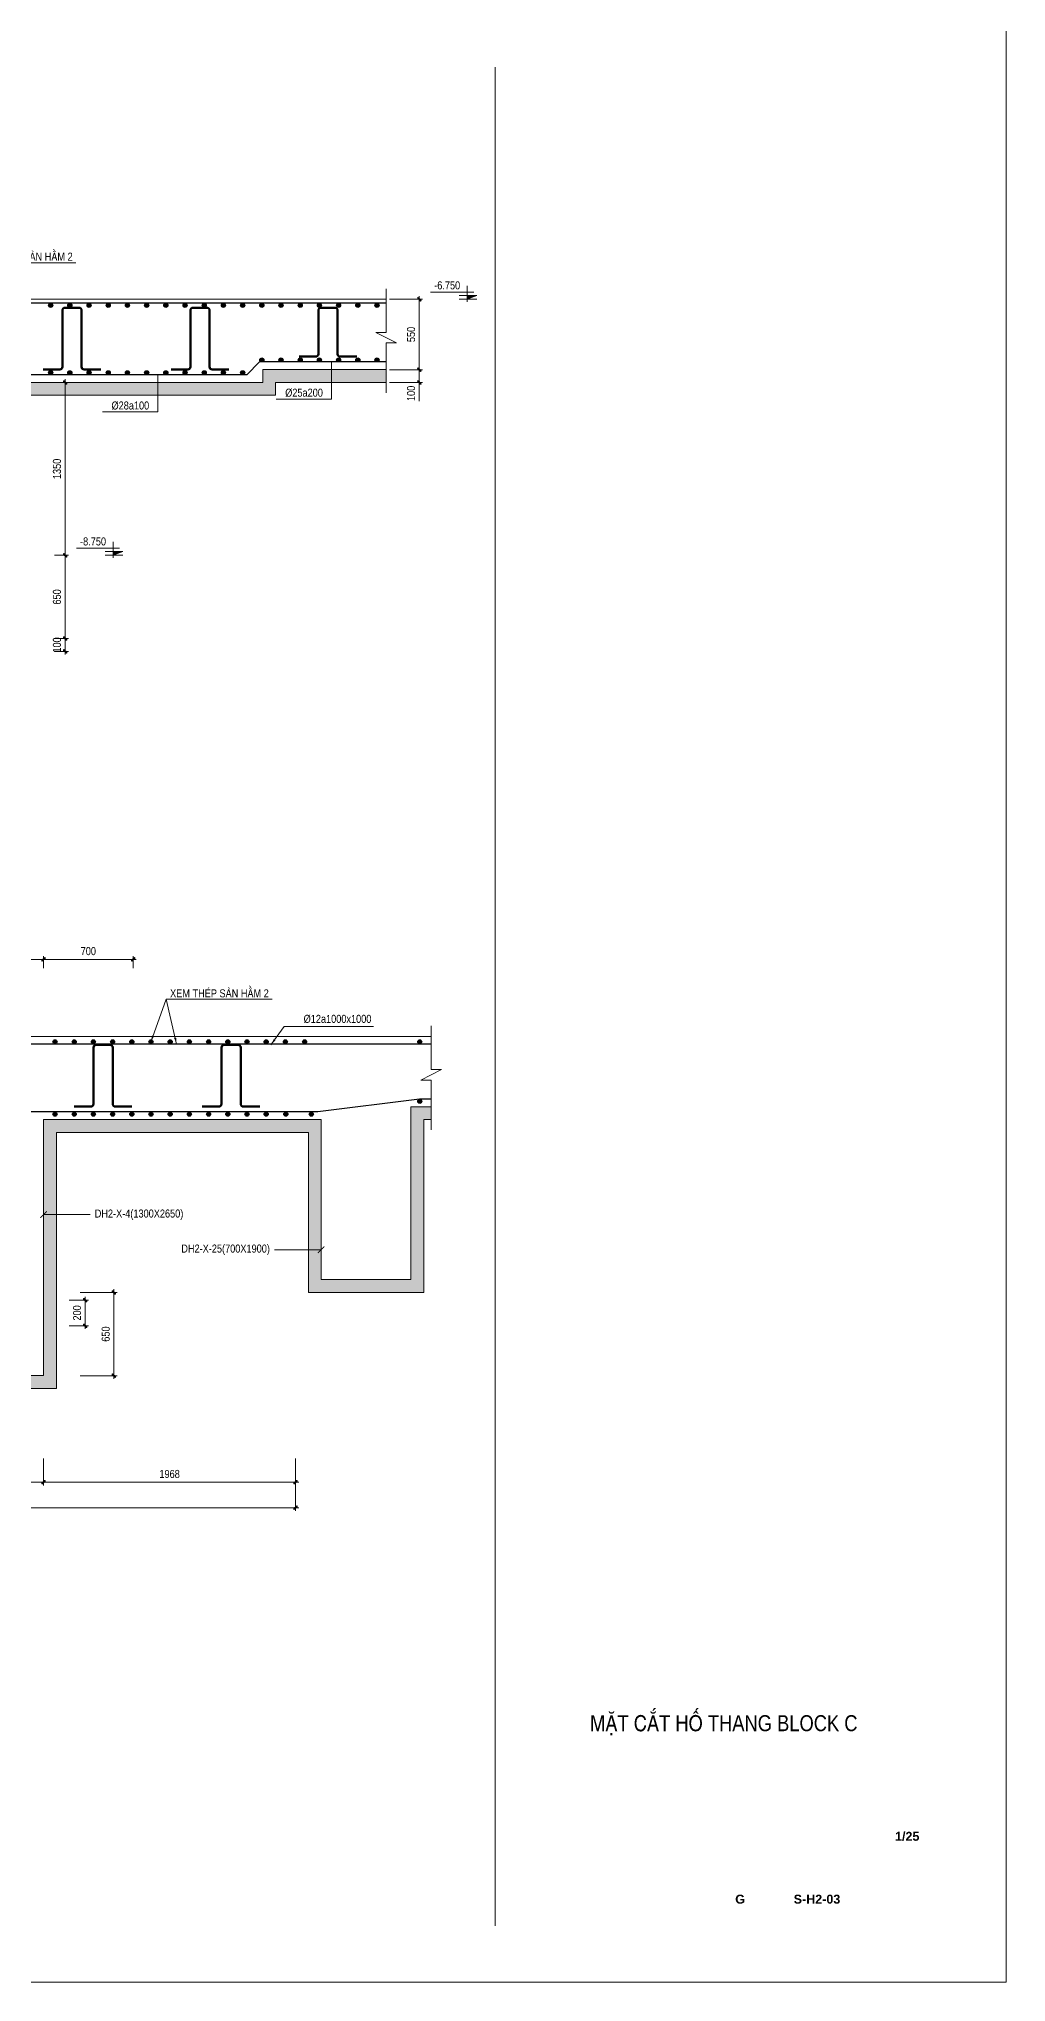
# Model space of a CAD drawing. Header units: millimetres. Extents: x 2356525 to 2927188, y -665534 to -417818.
# Drawn here: x 2590117 to 2597675, y -615468 to -600289 of the extents above; entities that cross this region are included whole.
import ezdxf
from ezdxf.enums import TextEntityAlignment as Align

# ---------------------------------------------------------------- set-up
doc = ezdxf.new("R2010")
doc.units = ezdxf.units.MM
doc.header["$LTSCALE"] = 200
doc.header["$MEASUREMENT"] = 0
doc.linetypes.add('CENTER', pattern=[2, 1.25, -0.25, 0.25, -0.25])
doc.layers.get('0').update_dxf_attribs({"lineweight": 9})
doc.layers.get('Defpoints').update_dxf_attribs({"color": 10, "lineweight": 0})
for name, color, linetype, lineweight in [('CHUNHO', 7, 'CENTER', 13), ('CHUTO', 51, 'Continuous', 15), ('CTHEP', 50, 'Continuous', 50), ('DBAO', 90, 'Continuous', 13), ('DGIONG', 130, 'Continuous', 13), ('HATCH', 154, 'Continuous', 9), ('KTH', 154, 'Continuous', 9), ('Start Thepsan lop duoi', 6, 'Continuous', 30), ('STICK', 1, 'Continuous', 9), ('TEXT', 7, 'Continuous', 15)]:
    doc.layers.add(name, color=color, linetype=linetype, lineweight=lineweight)
doc.styles.add('ArialB', font='arialbd.ttf')
doc.styles.add('Star-HelCon', font='')
doc.styles.add('TTP-HelCon', font='')
doc.styles.get('Star-HelCon').set_extended_font_data('VNI-Helve-Condense')
doc.styles.get('TTP-HelCon').set_extended_font_data('VNI-Helve-Condense')
doc.dimstyles.new('TTP-100', dxfattribs={"dimscale": 100, "dimtxt": 2.5, "dimasz": 1, "dimexe": 1, "dimexo": 0, "dimgap": 0.09, "dimtad": 0, "dimdec": 4, "dimrnd": 1, "dimdsep": 46, "dimtxsty": 'TTP-HelCon', "dimblk": 'Stick', "dimcen": 0.09, "dimdle": 1.5, "dimclrd": 256, "dimclre": 256, "dimclrt": 7, "dimadec": 0, "dimazin": 0, "dimtfac": 1, "dimtdec": 4, "dimtix": 1, "dimtmove": 0, "dimatfit": 3, "dimfxl": 1, "dimtvp": 1, "dimtolj": 1, "dimtzin": 0, "dimlwd": -1, "dimlwe": -1, "dimarcsym": 1})
doc.dimstyles.new('TTP-25', dxfattribs={"dimscale": 25, "dimtxt": 2.5, "dimasz": 1, "dimexe": 1, "dimexo": 1, "dimgap": 0.09, "dimtad": 0, "dimdec": 4, "dimrnd": 1, "dimzin": 9, "dimdsep": 46, "dimtxsty": 'TTP-HelCon', "dimblk": 'Stick', "dimcen": 0.09, "dimdle": 1.5, "dimclrd": 256, "dimclre": 256, "dimclrt": 7, "dimadec": 0, "dimazin": 0, "dimtfac": 1, "dimtdec": 4, "dimtmove": 0, "dimatfit": 3, "dimldrblk": 'ARCHTICK', "dimfxl": 1, "dimtvp": 1, "dimtolj": 1, "dimtzin": 0, "dimarcsym": 0})

# ---------------------------------------------------------------- blocks, each defined once
blk = doc.blocks.new('Stick')
at = {"layer": 'STICK'}
h = blk.add_hatch(color=256, dxfattribs=at)
edge = h.paths.add_edge_path()
edge.add_line((0.3, 0.5), (-0.5, -0.3))
edge.add_arc((-0.4, -0.4), 0.141, 135, 315)
edge.add_line((-0.3, -0.5), (0.5, 0.3))
edge.add_arc((0.4, 0.4), 0.141, 315, 495)
blk.add_line((1, 0), (-1, 0), dxfattribs=at)
blk.add_lwpolyline([(0.3, 0.5), (-0.5, -0.3, 1), (-0.3, -0.5), (0.5, 0.3, 1), (0.3, 0.5, 1)], format="xyb", dxfattribs=at)
blk = doc.blocks.new('CODE')
at = {"layer": 'DBAO'}
for p, q in [((-63, 0), (-138, 30)), ((-138, 30), (0, 30)), ((-138, 0), (0, 0)), ((-113, 55), (224, 55)), ((-63, -20), (-63, 105))]:
    blk.add_line(p, q, dxfattribs=at)
at = {"layer": 'HATCH', "color": 1}
blk.add_solid([(-63, 0), (-138, 30), (-63, 30)], dxfattribs=at)
blk = doc.blocks.new('*D547')
at = {"layer": 'Defpoints', "color": 0, "transparency": 16777216}
for p in [(12558, 509, 0), (12558, -41, 0), (12817, -41, 0)]:
    blk.add_point(p, dxfattribs=at)
at = {"layer": 'KTH', "lineweight": -2, "transparency": 16777216}
for p, q in [((12583, 509, 0), (12842, 509, 0)), ((12817, 484, 0), (12817, -16, 0)), ((12583, -41, 0), (12842, -41, 0))]:
    blk.add_line(p, q, dxfattribs=at)
at = {"layer": 'KTH', "lineweight": -2, "transparency": 16777216, "xscale": 25, "yscale": 25, "zscale": 25}
for p, rotation in [((12817, 509, 0), 90), ((12817, -41, 0), 270)]:
    blk.add_blockref('Stick', p, dxfattribs=dict(at, rotation=rotation))
at = {"layer": 'KTH', "color": 7, "transparency": 16777216, "insert": (12753, 234, 0), "char_height": 62.5, "attachment_point": 5, "rotation": 90, "style": 'TTP-HelCon'}
blk.add_mtext('\\A1;550', dxfattribs=at)
blk = doc.blocks.new('_ArchTick')
at = {"color": 0, "linetype": 'ByBlock', "const_width": 0.15}
blk.add_lwpolyline([(-0.5, -0.5), (0.5, 0.5)], dxfattribs=at)
blk = doc.blocks.new('*D548')
at = {"layer": 'Defpoints', "color": 0, "transparency": 16777216}
for p in [(9942, -141, 0), (9942, -1491, 0), (10050, -1491, 0)]:
    blk.add_point(p, dxfattribs=at)
at = {"layer": 'KTH', "lineweight": -2, "transparency": 16777216}
for p, q in [((9967, -141, 0), (10075, -141, 0)), ((10050, -166, 0), (10050, -1466, 0)), ((9967, -1491, 0), (10075, -1491, 0))]:
    blk.add_line(p, q, dxfattribs=at)
at = {"layer": 'KTH', "lineweight": -2, "transparency": 16777216, "xscale": 25, "yscale": 25, "zscale": 25}
for p, rotation in [((10050, -141, 0), 90), ((10050, -1491, 0), 270)]:
    blk.add_blockref('Stick', p, dxfattribs=dict(at, rotation=rotation))
at = {"layer": 'KTH', "color": 7, "transparency": 16777216, "insert": (9986, -816, 0), "char_height": 62.5, "attachment_point": 5, "rotation": 90, "style": 'TTP-HelCon'}
blk.add_mtext('\\A1;1350', dxfattribs=at)
blk = doc.blocks.new('*D549')
at = {"layer": 'Defpoints', "color": 0, "transparency": 16777216}
for p in [(9942, -1491, 0), (9942, -2141, 0), (10050, -2141, 0)]:
    blk.add_point(p, dxfattribs=at)
at = {"layer": 'KTH', "lineweight": -2, "transparency": 16777216}
for p, q in [((9967, -1491, 0), (10075, -1491, 0)), ((10050, -1516, 0), (10050, -2116, 0)), ((9967, -2141, 0), (10075, -2141, 0))]:
    blk.add_line(p, q, dxfattribs=at)
at = {"layer": 'KTH', "lineweight": -2, "transparency": 16777216, "xscale": 25, "yscale": 25, "zscale": 25}
for p, rotation in [((10050, -1491, 0), 90), ((10050, -2141, 0), 270)]:
    blk.add_blockref('Stick', p, dxfattribs=dict(at, rotation=rotation))
at = {"layer": 'KTH', "color": 7, "transparency": 16777216, "insert": (9986, -1816, 0), "char_height": 62.5, "attachment_point": 5, "rotation": 90, "style": 'TTP-HelCon'}
blk.add_mtext('\\A1;650', dxfattribs=at)
blk = doc.blocks.new('*D550')
at = {"layer": 'Defpoints', "color": 0, "transparency": 16777216}
for p in [(9942, -2141, 0), (9942, -2241, 0), (10050, -2241, 0)]:
    blk.add_point(p, dxfattribs=at)
at = {"layer": 'KTH', "lineweight": -2, "transparency": 16777216}
for p, q in [((9967, -2141, 0), (10075, -2141, 0)), ((9967, -2241, 0), (10075, -2241, 0)), ((10050, -2166, 0), (10050, -2216, 0))]:
    blk.add_line(p, q, dxfattribs=at)
at = {"layer": 'KTH', "lineweight": -2, "transparency": 16777216, "xscale": 25, "yscale": 25, "zscale": 25}
for p, rotation in [((10050, -2141, 0), 90), ((10050, -2241, 0), 270)]:
    blk.add_blockref('Stick', p, dxfattribs=dict(at, rotation=rotation))
at = {"layer": 'KTH', "color": 7, "transparency": 16777216, "insert": (9986, -2191, 0), "char_height": 62.5, "attachment_point": 5, "rotation": 90, "style": 'TTP-HelCon'}
blk.add_mtext('\\A1;100', dxfattribs=at)
blk = doc.blocks.new('*D566')
at = {"layer": 'Defpoints', "color": 0, "transparency": 16777216}
for p in [(12558, -41, 0), (12558, -141, 0), (12817, -141, 0)]:
    blk.add_point(p, dxfattribs=at)
at = {"layer": 'KTH', "lineweight": -2, "transparency": 16777216}
for p, q in [((12583, -41, 0), (12842, -41, 0)), ((12583, -141, 0), (12842, -141, 0)), ((12817, -66, 0), (12817, -116, 0)), ((12817, -141, 0), (12817, -286, 0))]:
    blk.add_line(p, q, dxfattribs=at)
at = {"layer": 'KTH', "lineweight": -2, "transparency": 16777216, "xscale": 25, "yscale": 25, "zscale": 25}
for p, rotation in [((12817, -41, 0), 90), ((12817, -141, 0), 270)]:
    blk.add_blockref('Stick', p, dxfattribs=dict(at, rotation=rotation))
at = {"layer": 'KTH', "color": 7, "transparency": 16777216, "insert": (12753, -226, 0), "char_height": 62.5, "attachment_point": 5, "rotation": 90, "style": 'TTP-HelCon'}
blk.add_mtext('\\A1;100', dxfattribs=at)
blk = doc.blocks.new('*D568')
at = {"layer": 'Defpoints', "color": 0, "transparency": 16777216}
for p in [(8795, 657), (8795, 564), (7495, 56)]:
    blk.add_point(p, dxfattribs=at)
at = {"layer": 'KTH', "lineweight": -2, "transparency": 16777216}
for p, q in [((7495, 81), (7495, 682)), ((7520, 657), (8770, 657)), ((8795, 589), (8795, 682))]:
    blk.add_line(p, q, dxfattribs=at)
at = {"layer": 'KTH', "lineweight": -2, "transparency": 16777216, "xscale": 25, "yscale": 25, "zscale": 25, "rotation": 180}
blk.add_blockref('Stick', (7495, 657), dxfattribs=at)
at = {"layer": 'KTH', "lineweight": -2, "transparency": 16777216, "xscale": 25, "yscale": 25, "zscale": 25}
blk.add_blockref('Stick', (8795, 657), dxfattribs=at)
at = {"layer": 'KTH', "color": 7, "transparency": 16777216, "insert": (8145, 721), "char_height": 62.5, "attachment_point": 5, "style": 'TTP-HelCon'}
blk.add_mtext('\\A1;1300', dxfattribs=at)
blk = doc.blocks.new('*D569')
at = {"layer": 'Defpoints', "color": 0, "transparency": 16777216}
for p in [(395, -3218), (10764, -3218), (10764, -3626)]:
    blk.add_point(p, dxfattribs=at)
at = {"layer": 'KTH', "lineweight": -2, "transparency": 16777216}
for p, q in [((395, -3243), (395, -3651)), ((10764, -3243), (10764, -3651)), ((420, -3626), (10739, -3626))]:
    blk.add_line(p, q, dxfattribs=at)
at = {"layer": 'KTH', "lineweight": -2, "transparency": 16777216, "xscale": 25, "yscale": 25, "zscale": 25, "rotation": 180}
blk.add_blockref('Stick', (395, -3626), dxfattribs=at)
at = {"layer": 'KTH', "lineweight": -2, "transparency": 16777216, "xscale": 25, "yscale": 25, "zscale": 25}
blk.add_blockref('Stick', (10764, -3626), dxfattribs=at)
at = {"layer": 'KTH', "color": 7, "transparency": 16777216, "insert": (5579, -3562), "char_height": 62.5, "attachment_point": 5, "style": 'TTP-HelCon'}
blk.add_mtext('\\A1;10369', dxfattribs=at)
blk = doc.blocks.new('*D581')
at = {"layer": 'Defpoints', "color": 0, "transparency": 16777216}
for p in [(8971, -2005), (9121, -2005), (8971, -2205)]:
    blk.add_point(p, dxfattribs=at)
at = {"layer": 'KTH', "lineweight": -2, "transparency": 16777216}
for p, q in [((8996, -2005), (9146, -2005)), ((9121, -2180), (9121, -2030)), ((8996, -2205), (9146, -2205))]:
    blk.add_line(p, q, dxfattribs=at)
at = {"layer": 'KTH', "lineweight": -2, "transparency": 16777216, "xscale": 25, "yscale": 25, "zscale": 25}
for p, rotation in [((9121, -2005), 90), ((9121, -2205), 270)]:
    blk.add_blockref('Stick', p, dxfattribs=dict(at, rotation=rotation))
at = {"layer": 'KTH', "color": 7, "transparency": 16777216, "insert": (9057, -2105), "char_height": 62.5, "attachment_point": 5, "rotation": 90, "style": 'TTP-HelCon'}
blk.add_mtext('\\A1;200', dxfattribs=at)
blk = doc.blocks.new('*D582')
at = {"layer": 'Defpoints', "color": 0, "transparency": 16777216}
for p in [(9495, 657), (8795, 564), (9495, 564)]:
    blk.add_point(p, dxfattribs=at)
at = {"layer": 'KTH', "lineweight": -2, "transparency": 16777216}
for p, q in [((8795, 589), (8795, 682)), ((8820, 657), (9470, 657)), ((9495, 589), (9495, 682))]:
    blk.add_line(p, q, dxfattribs=at)
at = {"layer": 'KTH', "lineweight": -2, "transparency": 16777216, "xscale": 25, "yscale": 25, "zscale": 25, "rotation": 180}
blk.add_blockref('Stick', (8795, 657), dxfattribs=at)
at = {"layer": 'KTH', "lineweight": -2, "transparency": 16777216, "xscale": 25, "yscale": 25, "zscale": 25}
blk.add_blockref('Stick', (9495, 657), dxfattribs=at)
at = {"layer": 'KTH', "color": 7, "transparency": 16777216, "insert": (9145, 721), "char_height": 62.5, "attachment_point": 5, "style": 'TTP-HelCon'}
blk.add_mtext('\\A1;700', dxfattribs=at)
blk = doc.blocks.new('*D587')
at = {"layer": 'Defpoints', "color": 0, "transparency": 16777216}
for p in [(7495, -3218), (8795, -3218), (8795, -3427)]:
    blk.add_point(p, dxfattribs=at)
at = {"layer": 'KTH', "lineweight": -2, "transparency": 16777216}
for p, q in [((7495, -3243), (7495, -3452)), ((8795, -3243), (8795, -3452)), ((7520, -3427), (8770, -3427))]:
    blk.add_line(p, q, dxfattribs=at)
at = {"layer": 'KTH', "lineweight": -2, "transparency": 16777216, "xscale": 25, "yscale": 25, "zscale": 25, "rotation": 180}
blk.add_blockref('Stick', (7495, -3427), dxfattribs=at)
at = {"layer": 'KTH', "lineweight": -2, "transparency": 16777216, "xscale": 25, "yscale": 25, "zscale": 25}
blk.add_blockref('Stick', (8795, -3427), dxfattribs=at)
at = {"layer": 'KTH', "color": 7, "transparency": 16777216, "insert": (8145, -3363), "char_height": 62.5, "attachment_point": 5, "style": 'TTP-HelCon'}
blk.add_mtext('\\A1;1300', dxfattribs=at)
blk = doc.blocks.new('*D588')
at = {"layer": 'Defpoints', "color": 0, "transparency": 16777216}
for p in [(9056, -1945), (9056, -2595), (9345, -2595)]:
    blk.add_point(p, dxfattribs=at)
at = {"layer": 'KTH', "lineweight": -2, "transparency": 16777216}
for p, q in [((9081, -1945), (9370, -1945)), ((9345, -1970), (9345, -2570)), ((9081, -2595), (9370, -2595))]:
    blk.add_line(p, q, dxfattribs=at)
at = {"layer": 'KTH', "lineweight": -2, "transparency": 16777216, "xscale": 25, "yscale": 25, "zscale": 25}
for p, rotation in [((9345, -1945), 90), ((9345, -2595), 270)]:
    blk.add_blockref('Stick', p, dxfattribs=dict(at, rotation=rotation))
at = {"layer": 'KTH', "color": 7, "transparency": 16777216, "insert": (9281, -2270), "char_height": 62.5, "attachment_point": 5, "rotation": 90, "style": 'TTP-HelCon'}
blk.add_mtext('\\A1;650', dxfattribs=at)
blk = doc.blocks.new('*D596')
at = {"layer": 'Defpoints', "color": 0, "transparency": 16777216}
for p in [(8795, -3218), (10764, -3218), (8795, -3427)]:
    blk.add_point(p, dxfattribs=at)
at = {"layer": 'KTH', "lineweight": -2, "transparency": 16777216}
for p, q in [((8795, -3243), (8795, -3452)), ((10764, -3243), (10764, -3452)), ((10739, -3427), (8820, -3427))]:
    blk.add_line(p, q, dxfattribs=at)
at = {"layer": 'KTH', "lineweight": -2, "transparency": 16777216, "xscale": 25, "yscale": 25, "zscale": 25, "rotation": 180}
blk.add_blockref('Stick', (8795, -3427), dxfattribs=at)
at = {"layer": 'KTH', "lineweight": -2, "transparency": 16777216, "xscale": 25, "yscale": 25, "zscale": 25}
blk.add_blockref('Stick', (10764, -3427), dxfattribs=at)
at = {"layer": 'KTH', "color": 7, "transparency": 16777216, "insert": (9780, -3363), "char_height": 62.5, "attachment_point": 5, "style": 'TTP-HelCon'}
blk.add_mtext('\\A1;1968', dxfattribs=at)
blk = doc.blocks.new('zsfdxgfh')
at = {"layer": 'HATCH'}
h = blk.add_hatch(dxfattribs=at)
h.set_pattern_fill('AR-CONC', color=256, scale=25, style=0)
h.set_pattern_definition([(50, (-2580273.02, 602831.82), (179.315046, -15.688034), [18.75, -206.25]), (355, (-2580273.02, 602831.82), (-34.687833, 188.048033), [15, -165]), (100.4514, (-2580258.07, 602830.51), (144.627345, 172.359886), [15.935047, -175.285528]), (46.1842, (-2580273.02, 602881.82), (266.810262, -41.379754), [28.125, -309.375]), (96.6356, (-2580250.78, 602878.37), (233.665676, 243.529468), [23.902572, -262.92825]), (351.1842, (-2580273.02, 602881.82), (233.665486, 243.52965), [22.5, -247.5]), (21, (-2580248.02, 602869.32), (149.226763, -100.654723), [18.75, -206.25]), (326, (-2580248.02, 602869.32), (60.828833, 181.287511), [15, -165]), (71.4514, (-2580235.58, 602860.93), (210.055657, 80.632624), [15.935047, -175.285528]), (37.5, (-2580273.02, 602831.82), (3.0399638, 83.2234635), [0, -163, 0, -167.5, 0, -165.625]), (7.5, (-2580273.02, 602831.82), (65.7673844, 98.602928), [0, -95.5, 0, -159.25, 0, -63.125]), (327.5, (-2580328.77, 602831.82), (133.455609, -5.638718), [0, -62.5, 0, -195, 0, -258.75]), (317.5, (-2580353.77, 602831.82), (145.7965423, 25.0262456), [0, -81.25, 0, -129.5, 0, -183.75])])
h.paths.add_polyline_path([(8694.09261, -240.55387), (11694.41344, -240.55386), (11694.41344, -140.55386), (12557.79225, -140.55385), (12557.79222, -40.5536), (11594.41344, -40.55356), (11594.41344, -140.55386), (9422.19353, -140.55387), (8594.08645, -140.55387), (8594.08645, -2140.60882), (193.81302, -2140.60882), (193.81301, -140.55473), (-1806.06956, -140.55439), (-1806.06954, -1390.52809), (-2506.18698, -1390.52809), (-2506.18678, -40.55426), (-3560.95211, -40.55406), (-3560.95187, -140.5552), (-3341.68698, -140.55468), (-2605.82998, -140.55469), (-2606.22456, -1490.52809), (-1706.06954, -1490.52809), (-1706.06954, -240.55471), (93.81302, -240.55473), (93.69255, -2240.11534), (8694.21587, -2240.60882)])
at = {"layer": 'Start Thepsan lop duoi'}
h = blk.add_hatch(color=256, dxfattribs=at)
h.dxf.hatch_style = 1
h.paths.add_polyline_path([(9920.77898, 461.32923, -1), (9952.61378, 461.32923, -1)])
h = blk.add_hatch(color=256, dxfattribs=at)
h.dxf.hatch_style = 1
h.paths.add_polyline_path([(10070.77898, 461.32923, -1), (10102.61378, 461.32923, -1)])
h = blk.add_hatch(color=256, dxfattribs=at)
h.dxf.hatch_style = 1
h.paths.add_polyline_path([(10220.77898, 461.32923, -1), (10252.61378, 461.32923, -1)])
h = blk.add_hatch(color=256, dxfattribs=at)
h.dxf.hatch_style = 1
h.paths.add_polyline_path([(10370.77898, 461.32923, -1), (10402.61378, 461.32923, -1)])
h = blk.add_hatch(color=256, dxfattribs=at)
h.dxf.hatch_style = 1
h.paths.add_polyline_path([(10520.77898, 461.32923, -1), (10552.61378, 461.32923, -1)])
h = blk.add_hatch(color=256, dxfattribs=at)
h.dxf.hatch_style = 1
h.paths.add_polyline_path([(10670.77898, 461.32923, -1), (10702.61378, 461.32923, -1)])
h = blk.add_hatch(color=256, dxfattribs=at)
h.dxf.hatch_style = 1
h.paths.add_polyline_path([(10820.77898, 461.32923, -1), (10852.61378, 461.32923, -1)])
h = blk.add_hatch(color=256, dxfattribs=at)
h.dxf.hatch_style = 1
h.paths.add_polyline_path([(10970.77898, 461.32923, -1), (11002.61378, 461.32923, -1)])
h = blk.add_hatch(color=256, dxfattribs=at)
h.dxf.hatch_style = 1
h.paths.add_polyline_path([(11120.77898, 461.32923, -1), (11152.61378, 461.32923, -1)])
h = blk.add_hatch(color=256, dxfattribs=at)
h.dxf.hatch_style = 1
h.paths.add_polyline_path([(11270.77898, 461.32923, -1), (11302.61378, 461.32923, -1)])
h = blk.add_hatch(color=256, dxfattribs=at)
h.dxf.hatch_style = 1
h.paths.add_polyline_path([(11420.77898, 461.32923, -1), (11452.61378, 461.32923, -1)])
h = blk.add_hatch(color=256, dxfattribs=at)
h.dxf.hatch_style = 1
h.paths.add_polyline_path([(11570.77898, 461.32923, -1), (11602.61378, 461.32923, -1)])
h = blk.add_hatch(color=256, dxfattribs=at)
h.dxf.hatch_style = 1
h.paths.add_polyline_path([(11720.77898, 461.32923, -1), (11752.61378, 461.32923, -1)])
h = blk.add_hatch(color=256, dxfattribs=at)
h.dxf.hatch_style = 1
h.paths.add_polyline_path([(11870.77898, 461.32923, -1), (11902.61378, 461.32923, -1)])
h = blk.add_hatch(color=256, dxfattribs=at)
h.dxf.hatch_style = 1
h.paths.add_polyline_path([(12020.77898, 461.32923, -1), (12052.61378, 461.32923, -1)])
h = blk.add_hatch(color=256, dxfattribs=at)
h.dxf.hatch_style = 1
h.paths.add_polyline_path([(12170.77898, 461.32923, -1), (12202.61378, 461.32923, -1)])
h = blk.add_hatch(color=256, dxfattribs=at)
h.dxf.hatch_style = 1
h.paths.add_polyline_path([(12320.77898, 461.32923, -1), (12352.61378, 461.32923, -1)])
h = blk.add_hatch(color=256, dxfattribs=at)
h.dxf.hatch_style = 1
h.paths.add_polyline_path([(12470.77898, 461.32923, -1), (12502.61378, 461.32923, -1)])
h = blk.add_hatch(color=256, dxfattribs=at)
h.dxf.hatch_style = 1
h.paths.add_polyline_path([(11570.77898, 35.37023, -1), (11602.61378, 35.37023, -1)])
h = blk.add_hatch(color=256, dxfattribs=at)
h.dxf.hatch_style = 1
h.paths.add_polyline_path([(11720.77898, 35.37023, -1), (11752.61378, 35.37023, -1)])
h = blk.add_hatch(color=256, dxfattribs=at)
h.dxf.hatch_style = 1
h.paths.add_polyline_path([(11870.77898, 35.37023, -1), (11902.61378, 35.37023, -1)])
h = blk.add_hatch(color=256, dxfattribs=at)
h.dxf.hatch_style = 1
h.paths.add_polyline_path([(12020.77898, 35.37023, -1), (12052.61378, 35.37023, -1)])
h = blk.add_hatch(color=256, dxfattribs=at)
h.dxf.hatch_style = 1
h.paths.add_polyline_path([(12170.77898, 35.37023, -1), (12202.61378, 35.37023, -1)])
h = blk.add_hatch(color=256, dxfattribs=at)
h.dxf.hatch_style = 1
h.paths.add_polyline_path([(12320.77898, 35.37023, -1), (12352.61378, 35.37023, -1)])
h = blk.add_hatch(color=256, dxfattribs=at)
h.dxf.hatch_style = 1
h.paths.add_polyline_path([(12470.77898, 35.37023, -1), (12502.61378, 35.37023, -1)])
h = blk.add_hatch(color=256, dxfattribs=at)
h.dxf.hatch_style = 1
h.paths.add_polyline_path([(9920.77898, -64.62977, -1), (9952.61378, -64.62977, -1)])
h = blk.add_hatch(color=256, dxfattribs=at)
h.dxf.hatch_style = 1
h.paths.add_polyline_path([(10070.77898, -64.62977, -1), (10102.61378, -64.62977, -1)])
h = blk.add_hatch(color=256, dxfattribs=at)
h.dxf.hatch_style = 1
h.paths.add_polyline_path([(10220.77898, -64.62977, -1), (10252.61378, -64.62977, -1)])
h = blk.add_hatch(color=256, dxfattribs=at)
h.dxf.hatch_style = 1
h.paths.add_polyline_path([(10370.77898, -64.62977, -1), (10402.61378, -64.62977, -1)])
h = blk.add_hatch(color=256, dxfattribs=at)
h.dxf.hatch_style = 1
h.paths.add_polyline_path([(10520.77898, -64.62977, -1), (10552.61378, -64.62977, -1)])
h = blk.add_hatch(color=256, dxfattribs=at)
h.dxf.hatch_style = 1
h.paths.add_polyline_path([(10670.77898, -64.62977, -1), (10702.61378, -64.62977, -1)])
h = blk.add_hatch(color=256, dxfattribs=at)
h.dxf.hatch_style = 1
h.paths.add_polyline_path([(10820.77898, -64.62977, -1), (10852.61378, -64.62977, -1)])
h = blk.add_hatch(color=256, dxfattribs=at)
h.dxf.hatch_style = 1
h.paths.add_polyline_path([(10970.77898, -64.62977, -1), (11002.61378, -64.62977, -1)])
h = blk.add_hatch(color=256, dxfattribs=at)
h.dxf.hatch_style = 1
h.paths.add_polyline_path([(11120.77898, -64.62977, -1), (11152.61378, -64.62977, -1)])
h = blk.add_hatch(color=256, dxfattribs=at)
h.dxf.hatch_style = 1
h.paths.add_polyline_path([(11270.77898, -64.62977, -1), (11302.61378, -64.62977, -1)])
h = blk.add_hatch(color=256, dxfattribs=at)
h.dxf.hatch_style = 1
h.paths.add_polyline_path([(11420.77898, -64.62977, -1), (11452.61378, -64.62977, -1)])
at = {"layer": 'CTHEP', "elevation": 0}
for points in [[(10328.13552, -39.11097), (10198.30485, -39.11097, -0.4142135624), (10178.30485, -19.11097), (10178.30485, 422.59738, 0.4142135624), (10158.30485, 442.59738), (10048.30485, 442.59738, 0.4142135624), (10028.30485, 422.59738), (10028.30485, -19.11097, -0.4142135624), (10008.30485, -39.11097), (9878.48297, -39.11097)], [(11328.13552, -39.11097), (11198.30485, -39.11097, -0.4142135624), (11178.30485, -19.11097), (11178.30485, 422.59738, 0.4142135624), (11158.30485, 442.59738), (11048.30485, 442.59738, 0.4142135624), (11028.30485, 422.59738), (11028.30485, -19.11097, -0.4142135624), (11008.30485, -39.11097), (10878.48297, -39.11097)], [(12328.13552, 60.88903), (12198.30485, 60.88903, -0.4142135624), (12178.30485, 80.88903), (12178.30485, 422.59738, 0.4142135624), (12158.30485, 442.59738), (12048.30485, 442.59738, 0.4142135624), (12028.30485, 422.59738), (12028.30485, 80.88903, -0.4142135624), (12008.30485, 60.88903), (11878.48297, 60.88903)]]:
    blk.add_lwpolyline(points, format="xyb", dxfattribs=at)
at = {"layer": 'DBAO'}
for p, q in [((12557.79206, 509.47786, 0), (8853.12271, 509.47758, 0)), ((11594.41344, -140.55386, 0), (9422.19353, -140.55387, 0)), ((11594.41344, -140.55386, 0), (11594.41344, -40.55356, 0)), ((11594.41344, -40.55356, 0), (12557.79222, -40.5536, 0)), ((12557.79225, -140.55385, 0), (11694.41344, -140.55386, 0)), ((11694.41344, -140.55386, 0), (11694.41344, -240.55386, 0)), ((11694.41344, -240.55386, 0), (8694.09261, -240.55387, 0))]:
    blk.add_line(p, q, dxfattribs=at)
at = {"layer": 'DGIONG', "elevation": 0}
for points in [[(12131.07616, 19.45209), (12131.07615, -271.30587), (11974.2879, -271.30587), (11698.51025, -271.30587)], [(10773.95162, -80.54789), (10773.95162, -371.30585), (10617.16337, -371.30585), (10341.38571, -371.30585)]]:
    blk.add_lwpolyline(points, dxfattribs=at)
at = {"layer": 'KTH', "elevation": 0}
blk.add_lwpolyline([(12557.79203, 590.73183), (12557.79213, 249.46518), (12476.53817, 249.46515), (12639.04612, 168.21124), (12557.79216, 168.21121), (12557.79227, -221.80782)], dxfattribs=at)
at = {"layer": 'Start Thepsan lop duoi', "elevation": 0}
blk.add_lwpolyline([(7383.0817, 480.5058), (12557.79207, 480.50571)], dxfattribs=at)
blk.add_lwpolyline([(12557.7922, 19.45208), (11569.56624, 19.4521), (11469.56653, -80.5479), (7355.04054, -80.54783, -0.471469272), (7330.04054, -60.54783), (7330.04054, 380.69565)], format="xyb", dxfattribs=at)
at = {"layer": 'Start Thepsan lop duoi'}
for centre in [(9936.69638, 461.32923, 0), (10086.69638, 461.32923, 0), (10236.69638, 461.32923, 0), (10386.69638, 461.32923, 0), (10536.69638, 461.32923, 0), (10686.69638, 461.32923, 0), (10836.69638, 461.32923, 0), (10986.69638, 461.32923, 0), (11136.69638, 461.32923, 0), (11286.69638, 461.32923, 0), (11436.69638, 461.32923, 0), (11586.69638, 461.32923, 0), (11736.69638, 461.32923, 0), (11886.69638, 461.32923, 0), (12036.69638, 461.32923, 0), (12186.69638, 461.32923, 0), (12336.69638, 461.32923, 0), (12486.69638, 461.32923, 0), (11586.69638, 35.37023, 0), (11736.69638, 35.37023, 0), (11886.69638, 35.37023, 0), (12036.69638, 35.37023, 0), (12186.69638, 35.37023, 0), (12336.69638, 35.37023, 0), (12486.69638, 35.37023, 0), (9936.69638, -64.62977, 0), (10086.69638, -64.62977, 0), (10236.69638, -64.62977, 0), (10386.69638, -64.62977, 0), (10536.69638, -64.62977, 0), (10686.69638, -64.62977, 0), (10836.69638, -64.62977, 0), (10986.69638, -64.62977, 0), (11136.69638, -64.62977, 0), (11286.69638, -64.62977, 0), (11436.69638, -64.62977, 0)]:
    blk.add_circle(centre, 15.9174, dxfattribs=at)
at = {"layer": 'KTH', "linetype": 'Continuous', "xscale": -1}
for p in [(13129.31777, 509.47371, 0), (10362.31352, -1490.60696, 0)]:
    blk.add_blockref('CODE', p, dxfattribs=at)
at = {"layer": 'TEXT', "style": 'Star-HelCon'}
blk.add_text('XEM THEÙP SAØN HAÀM 2', height=62.5, dxfattribs=at).set_placement((9723.15615, 855.18093, 0), align=Align.MIDDLE)
at = {"layer": 'TEXT', "style": 'TTP-HelCon'}
for s, p in [('-6.750', (13136.37975, 586.4687, 0)), ('-8.750', (10369.3755, -1413.61197, 0))]:
    blk.add_text(s, height=62.5, dxfattribs=at).set_placement(p, align=Align.RIGHT)
for s, p in [('Þ28a100', (10559.34058, -351.89561, 0)), ('Þ25a200', (11916.46512, -251.89563, 0))]:
    blk.add_text(s, height=62.5, rotation=359.99999981, dxfattribs=at).set_placement(p, align=Align.CENTER)
at = {"layer": 'KTH'}
for base, p1, p2, picture, middle in [((12817.32294, -40.5535, 0), (12557.79206, 509.47786, 0), (12557.79203, -40.5535, 0), '*D547', (12753.48961, 234.46218, 0)), ((10050.31734, -1490.5535, 0), (9942.13995, -140.55387, 0), (9942.13995, -1490.5535, 0), '*D548', (9986.48401, -815.55369, 0)), ((12817.322941, -140.553853, 0), (12557.792029, -40.553504, 0), (12557.792247, -140.553853, 0), '*D566', (12753.489607, -225.887186, 0)), ((10050.31734, -2140.5535, 0), (9942.13995, -1490.5535, 0), (9942.13995, -2140.5535, 0), '*D549', (9986.48401, -1815.5535, 0))]:
    dim = blk.add_linear_dim(base=base, p1=p1, p2=p2, angle=90, dimstyle='TTP-25', dxfattribs=at)
    dim.commit()
    dim.dimension.update_dxf_attribs({"geometry": picture, "text_midpoint": middle})
dim = blk.add_linear_dim(base=(10050.31734, -2240.5535, 0), p1=(9942.13995, -2140.5535, 0), p2=(9942.13995, -2240.5535, 0), angle=90, dimstyle='TTP-25', dxfattribs=at)
dim.commit()
dim.dimension.update_dxf_attribs({"geometry": '*D550', "text_midpoint": (10050.31734, -2190.5535, 0), "dimtype": 128})
at = {"layer": 'DGIONG'}
for points in [[(9186.87633, 461.32923, 0), (9306.8838, 794.89931, 0), (10134.57661, 794.89931, 0)], [(9400.32187, 480.5058, 0), (9306.8838, 794.89931, 0), (10134.57661, 794.89931, 0)]]:
    blk.add_leader(points, dimstyle='TTP-100', override={"dimasz": 0.5, "dimgap": 0.09, "dimtad": 0}, dxfattribs=at)
blk = doc.blocks.new('SFDDGHFH')
at = {"layer": 'HATCH'}
h = blk.add_hatch(dxfattribs=at)
h.set_pattern_fill('AR-CONC', color=256, scale=25)
h.set_pattern_definition([(50, (-2581359.03, 608135.62), (179.315046, -15.688034), [18.75, -206.25]), (355, (-2581359.03, 608135.62), (-34.687833, 188.048033), [15, -165]), (100.4514445, (-2581344.1, 608134.31), (144.627212, 172.359998), [15.935048, -175.285528]), (46.1842, (-2581359.03, 608185.62), (266.810333, -41.37982), [28.125, -309.375]), (96.635635, (-2581336.8, 608182.17), (233.665486, 243.52965), [23.902586, -262.92844]), (351.184164, (-2581359.03, 608185.62), (233.665486, 243.52965), [22.5, -247.5]), (21, (-2581334.03, 608173.12), (149.226763, -100.654723), [18.75, -206.25]), (326, (-2581334.03, 608173.12), (60.828833, 181.287511), [15, -165]), (71.451445, (-2581321.6, 608164.73), (210.055594, 80.632788), [15.935047, -175.285528]), (37.5, (-2581359.035, 608135.62), (3.0399638, 83.2234635), [0, -163, 0, -167.5, 0, -165.625]), (7.5, (-2581359.035, 608135.62), (65.7673844, 98.602928), [0, -95.5, 0, -159.25, 0, -63.125]), (327.5, (-2581414.785, 608135.62), (133.455609, -5.638718), [0, -62.5, 0, -195, 0, -258.75]), (317.5, (-2581439.78, 608135.62), (145.7965423, 25.0262456), [0, -81.25, 0, -129.5, 0, -183.75])])
h.paths.add_polyline_path([(11765.42712, -594.49106), (11823.2994, -594.48846), (11823.2994, -494.48846), (11665.41193, -494.49024), (11665.42712, -1844.46308), (10965.42712, -1844.46308), (10965.42712, -1944.46308), (11765.42712, -1944.46308)])
h.paths.add_polyline_path([(8895.43286, -694.49665), (10863.69119, -694.4913), (10863.69092, -1944.46438), (10965.42712, -1944.46178), (10966.29535, -594.48962), (10764.55888, -594.49249), (10763.69092, -594.49157), (8795.42712, -594.49693), (8795.42712, -2594.55075), (-4.8463, -2594.55075), (-4.8463, -594.49579), (-832.95338, -594.4958), (-3004.8463, -594.49572), (-3004.8463, -494.49543), (-4605.03285, -494.49544), (-4605.03288, -594.49544), (-3104.8463, -594.49544), (-3104.8463, -694.49571), (-104.85247, -694.49582), (-104.97573, -2694.55075), (8895.54759, -2694.05726)])
at = {"layer": 'Start Thepsan lop duoi'}
h = blk.add_hatch(color=256, dxfattribs=at)
h.dxf.hatch_style = 1
h.paths.add_polyline_path([(8900.66967, 12.51685, 1), (8868.83487, 12.51685, 1)])
h = blk.add_hatch(color=256, dxfattribs=at)
h.dxf.hatch_style = 1
h.paths.add_polyline_path([(9050.66967, 12.51685, 1), (9018.83487, 12.51685, 1)])
h = blk.add_hatch(color=256, dxfattribs=at)
h.dxf.hatch_style = 1
h.paths.add_polyline_path([(9200.66967, 12.51685, 1), (9168.83487, 12.51685, 1)])
h = blk.add_hatch(color=256, dxfattribs=at)
h.dxf.hatch_style = 1
h.paths.add_polyline_path([(9350.66967, 12.51685, 1), (9318.83487, 12.51685, 1)])
h = blk.add_hatch(color=256, dxfattribs=at)
h.dxf.hatch_style = 1
h.paths.add_polyline_path([(9500.66967, 12.51685, 1), (9468.83487, 12.51685, 1)])
h = blk.add_hatch(color=256, dxfattribs=at)
h.dxf.hatch_style = 1
h.paths.add_polyline_path([(9650.66967, 12.51685, 1), (9618.83487, 12.51685, 1)])
h = blk.add_hatch(color=256, dxfattribs=at)
h.dxf.hatch_style = 1
h.paths.add_polyline_path([(9800.66967, 12.51685, 1), (9768.83487, 12.51685, 1)])
h = blk.add_hatch(color=256, dxfattribs=at)
h.dxf.hatch_style = 1
h.paths.add_polyline_path([(9950.66967, 12.51685, 1), (9918.83487, 12.51685, 1)])
h = blk.add_hatch(color=256, dxfattribs=at)
h.dxf.hatch_style = 1
h.paths.add_polyline_path([(10100.66967, 12.51685, 1), (10068.83487, 12.51685, 1)])
h = blk.add_hatch(color=256, dxfattribs=at)
h.dxf.hatch_style = 1
h.paths.add_polyline_path([(10250.66967, 12.51685, 1), (10218.83487, 12.51685, 1)])
h = blk.add_hatch(color=256, dxfattribs=at)
h.dxf.hatch_style = 1
h.paths.add_polyline_path([(10400.66967, 12.51685, 1), (10368.83487, 12.51685, 1)])
h = blk.add_hatch(color=256, dxfattribs=at)
h.dxf.hatch_style = 1
h.paths.add_polyline_path([(10550.66967, 12.51685, 1), (10518.83487, 12.51685, 1)])
h = blk.add_hatch(color=256, dxfattribs=at)
h.dxf.hatch_style = 1
h.paths.add_polyline_path([(10700.66967, 12.51685, 1), (10668.83487, 12.51685, 1)])
h = blk.add_hatch(color=256, dxfattribs=at)
h.dxf.hatch_style = 1
h.paths.add_polyline_path([(10850.66967, 12.51685, 1), (10818.83487, 12.51685, 1)])
h = blk.add_hatch(color=256, dxfattribs=at)
h.dxf.hatch_style = 1
h.paths.add_polyline_path([(11750.66967, 12.51685, 1), (11718.83487, 12.51685, 1)])
h = blk.add_hatch(color=256, dxfattribs=at)
h.dxf.hatch_style = 1
h.paths.add_polyline_path([(11750.66967, -452.19694, 1), (11718.83487, -452.19694, 1)])
h = blk.add_hatch(color=256, dxfattribs=at)
h.dxf.hatch_style = 1
h.paths.add_polyline_path([(8900.66967, -552.19694, 1), (8868.83487, -552.19694, 1)])
h = blk.add_hatch(color=256, dxfattribs=at)
h.dxf.hatch_style = 1
h.paths.add_polyline_path([(9050.66967, -552.19694, 1), (9018.83487, -552.19694, 1)])
h = blk.add_hatch(color=256, dxfattribs=at)
h.dxf.hatch_style = 1
h.paths.add_polyline_path([(9200.66967, -552.19694, 1), (9168.83487, -552.19694, 1)])
h = blk.add_hatch(color=256, dxfattribs=at)
h.dxf.hatch_style = 1
h.paths.add_polyline_path([(9350.66967, -552.19694, 1), (9318.83487, -552.19694, 1)])
h = blk.add_hatch(color=256, dxfattribs=at)
h.dxf.hatch_style = 1
h.paths.add_polyline_path([(9500.66967, -552.19694, 1), (9468.83487, -552.19694, 1)])
h = blk.add_hatch(color=256, dxfattribs=at)
h.dxf.hatch_style = 1
h.paths.add_polyline_path([(9650.66967, -552.19694, 1), (9618.83487, -552.19694, 1)])
h = blk.add_hatch(color=256, dxfattribs=at)
h.dxf.hatch_style = 1
h.paths.add_polyline_path([(9800.66967, -552.19694, 1), (9768.83487, -552.19694, 1)])
h = blk.add_hatch(color=256, dxfattribs=at)
h.dxf.hatch_style = 1
h.paths.add_polyline_path([(9950.66967, -552.19694, 1), (9918.83487, -552.19694, 1)])
h = blk.add_hatch(color=256, dxfattribs=at)
h.dxf.hatch_style = 1
h.paths.add_polyline_path([(10100.66967, -552.19694, 1), (10068.83487, -552.19694, 1)])
h = blk.add_hatch(color=256, dxfattribs=at)
h.dxf.hatch_style = 1
h.paths.add_polyline_path([(10250.66967, -552.19694, 1), (10218.83487, -552.19694, 1)])
h = blk.add_hatch(color=256, dxfattribs=at)
h.dxf.hatch_style = 1
h.paths.add_polyline_path([(10400.66967, -552.19694, 1), (10368.83487, -552.19694, 1)])
h = blk.add_hatch(color=256, dxfattribs=at)
h.dxf.hatch_style = 1
h.paths.add_polyline_path([(10550.66967, -552.19694, 1), (10518.83487, -552.19694, 1)])
h = blk.add_hatch(color=256, dxfattribs=at)
h.dxf.hatch_style = 1
h.paths.add_polyline_path([(10704.43901, -552.19694, 1), (10672.60421, -552.19694, 1)])
h = blk.add_hatch(color=256, dxfattribs=at)
h.dxf.hatch_style = 1
h.paths.add_polyline_path([(10903.129, -552.19694, 1), (10871.2942, -552.19694, 1)])
at = {"layer": 'CTHEP'}
for points in [[(9035.64154, -493.0529), (9165.47222, -493.0529, 0.4142135624), (9185.47222, -473.0529), (9185.47222, -31.34455, -0.4142135624), (9205.47222, -11.34455), (9315.47222, -11.34455, -0.4142135624), (9335.47222, -31.34455), (9335.47222, -473.0529, 0.4142135624), (9355.47222, -493.0529), (9485.29409, -493.0529)], [(10035.64154, -493.0529), (10165.47222, -493.0529, 0.4142135624), (10185.47222, -473.0529), (10185.47222, -31.34455, -0.4142135624), (10205.47222, -11.34455), (10315.47222, -11.34455, -0.4142135624), (10335.47222, -31.34455), (10335.47222, -473.0529, 0.4142135624), (10355.47222, -493.0529), (10485.29409, -493.0529)]]:
    blk.add_lwpolyline(points, format="xyb", dxfattribs=at)
at = {"layer": 'DBAO'}
for p, q in [((8795.42712, -594.49693), (10965.42698, -594.49105)), ((8795.42712, -594.49693), (8795.42712, -2594.55075)), ((10965.42726, -694.4913), (10965.42698, -594.49106)), ((11823.2994, -494.48846), (11665.41193, -494.49024)), ((11823.29967, -594.48846), (11765.42712, -594.49106)), ((8895.54762, -2694.55075), (8895.43286, -694.49665)), ((8895.43286, -694.49665), (10865.42712, -694.49665)), ((-104.97573, -2694.55075), (8895.54759, -2694.05726)), ((-4.8463, -2594.55075), (8795.42712, -2594.55075)), ((7595.29896, -2694.55075), (8895.54762, -2694.55075))]:
    blk.add_line(p, q, dxfattribs=at)
for points in [[(7795.15261, 55.53126), (11823.29939, 55.53808)], [(11765.42712, -594.48862), (11765.42712, -1944.46308), (10865.42712, -1944.46308), (10865.42712, -694.49665)], [(11665.41193, -494.49024), (11665.42712, -1844.46308), (10965.42712, -1844.46308), (10965.42712, -594.49078)]]:
    blk.add_lwpolyline(points, dxfattribs=at)
at = {"layer": 'KTH'}
blk.add_lwpolyline([(11823.29939, 136.7914), (11823.29939, -204.47264), (11904.55274, -204.47264), (11742.04605, -285.72599), (11823.29939, -285.72599), (11823.2994, -675.74204)], dxfattribs=at)
at = {"layer": 'Start Thepsan lop duoi'}
for points in [[(11823.2994, -434.48182), (11733.03882, -434.48198), (10937.7842, -534.48403), (7565.47994, -534.48976, -0.4142135622), (7540.47994, -509.48976), (7540.47994, -4.59905)], [(11823.29939, -4.59108), (7586.74189, -4.59905, 0.4142135621), (7561.74189, -29.59905), (7561.74189, -204.71205)]]:
    blk.add_lwpolyline(points, format="xyb", dxfattribs=at)
for centre in [(8884.75227, 12.51685), (9034.75227, 12.51685), (9184.75227, 12.51685), (9334.75227, 12.51685), (9484.75227, 12.51685), (9634.75227, 12.51685), (9784.75227, 12.51685), (9934.75227, 12.51685), (10084.75227, 12.51685), (10234.75227, 12.51685), (10384.75227, 12.51685), (10534.75227, 12.51685), (10684.75227, 12.51685), (10834.75227, 12.51685), (11734.75227, 12.51685), (11734.75227, -452.19694), (8884.75227, -552.19694), (9034.75227, -552.19694), (9184.75227, -552.19694), (9334.75227, -552.19694), (9484.75227, -552.19694), (9634.75227, -552.19694), (9784.75227, -552.19694), (9934.75227, -552.19694), (10084.75227, -552.19694), (10234.75227, -552.19694), (10384.75227, -552.19694), (10534.75227, -552.19694), (10688.52161, -552.19694), (10887.2116, -552.19694)]:
    blk.add_circle(centre, 15.9174, dxfattribs=at)
at = {"layer": 'TEXT', "style": 'Star-HelCon'}
for s, p in [('XEM THEÙP SAØN HAÀM 2', (10169.47523, 405.19963)), ('Þ12a1000x1000', (11091.93721, 192.23393))]:
    blk.add_text(s, height=62.5, dxfattribs=at).set_placement(p, align=Align.MIDDLE)
at = {"layer": 'TEXT', "style": 'TTP-HelCon'}
for s, p in [('DH2-X-4(1300X2650)', (9541.11001, -1359.6977)), ('DH2-X-25(700X1900)', (10217.64318, -1633.42816))]:
    blk.add_text(s, height=62.5, dxfattribs=at).set_placement(p, align=Align.CENTER)
at = {"layer": 'KTH'}
for base, p1, p2, picture, middle in [((8795.33289, 656.89572), (7495.15261, 55.53143), (8795.33289, 564.40508), '*D568', (8145.24275, 720.72905)), ((9495.36889, 656.89572), (8795.33289, 564.40508), (9495.36889, 564.42069), '*D582', (9145.35089, 720.72905)), ((10763.71639, -3626.02153), (395.15261, -3217.93821), (10763.71639, -3217.93821), '*D569', (5579.4345, -3562.1882)), ((8795.42712, -3426.52153), (7495.15261, -3217.93821), (8795.42712, -3217.93821), '*D587', (8145.28986, -3362.6882))]:
    dim = blk.add_linear_dim(base=base, p1=p1, p2=p2, dimstyle='TTP-25', dxfattribs=at)
    dim.commit()
    dim.dimension.update_dxf_attribs({"geometry": picture, "text_midpoint": middle})
for base, p1, p2, angle, picture, middle in [((9345.30349, -2594.55075), (9056.00881, -1944.54889), (9056.00881, -2594.55075), 90, '*D588', (9281.47016, -2269.54982)), ((9121.29852, -2004.54897), (8970.99587, -2204.54897), (8970.99587, -2004.54897), 90, '*D581', (9057.46519, -2104.54897)), ((8795.39229, -3426.52153), (10763.71639, -3217.93172), (8795.39229, -3217.93821), 180, '*D596', (9779.55434, -3362.6882))]:
    dim = blk.add_linear_dim(base=base, p1=p1, p2=p2, angle=angle, dimstyle='TTP-25', dxfattribs=at)
    dim.commit()
    dim.dimension.update_dxf_attribs({"geometry": picture, "text_midpoint": middle})
at = {"layer": 'DGIONG'}
for points in [[(9633.19541, 11.34794), (9753.20288, 344.91802), (10580.89569, 344.91802)], [(9834.50756, -4.59905), (9753.20288, 344.91802), (10580.89569, 344.91802)], [(10571.45888, -11.34455), (10675.66486, 131.95231), (11372.93384, 131.95231)]]:
    blk.add_leader(points, dimstyle='TTP-100', override={"dimasz": 0.5, "dimgap": 0.09, "dimtad": 0}, dxfattribs=at)
at = {"layer": 'DGIONG', "color": 6}
for points in [[(8795.42712, -1337.12326), (9159.56728, -1337.12326)], [(10963.1594, -1610.85371), (10599.01924, -1610.85371)]]:
    blk.add_leader(points, dimstyle='TTP-25', override={"dimasz": 2}, dxfattribs=at)

msp = doc.modelspace()

# ---------------------------------------------------------------- linework, layer by layer
at = {"layer": 'DBAO'}
msp.add_line((2593682.9, -600509), (2593682.9, -615026.9), dxfattribs=at)
msp.add_lwpolyline([(2575872.6, -600068.3), (2597675.3, -600068.3), (2597675.3, -615467.6), (2575872.6, -615467.6)], close=True, dxfattribs=at)

# ---------------------------------------------------------------- block references
for name, p in [('zsfdxgfh', (2580273, -602831.8, 0)), ('SFDDGHFH', (2581359, -608135.6))]:
    msp.add_blockref(name, p, dxfattribs=at)

# ---------------------------------------------------------------- texts
at = {"layer": 'CHUNHO', "style": 'Star-HelCon'}
msp.add_text('MAËT CAÉT HOÁ THANG BLOCK C', height=125, dxfattribs=at).set_placement((2595469.3, -613507.5), align=Align.CENTER)
at = {"layer": 'CHUTO', "color": 7, "style": 'ArialB'}
msp.add_text('1/25', height=70, dxfattribs=at).set_placement((2596807.2, -614363.6))
for s, p in [('G', (2595596.7, -614854.5)), ('S-H2-03', (2596197.4, -614854.5))]:
    msp.add_text(s, height=70, dxfattribs=at).set_placement(p, align=Align.CENTER)

doc.saveas('drawing.dxf')
